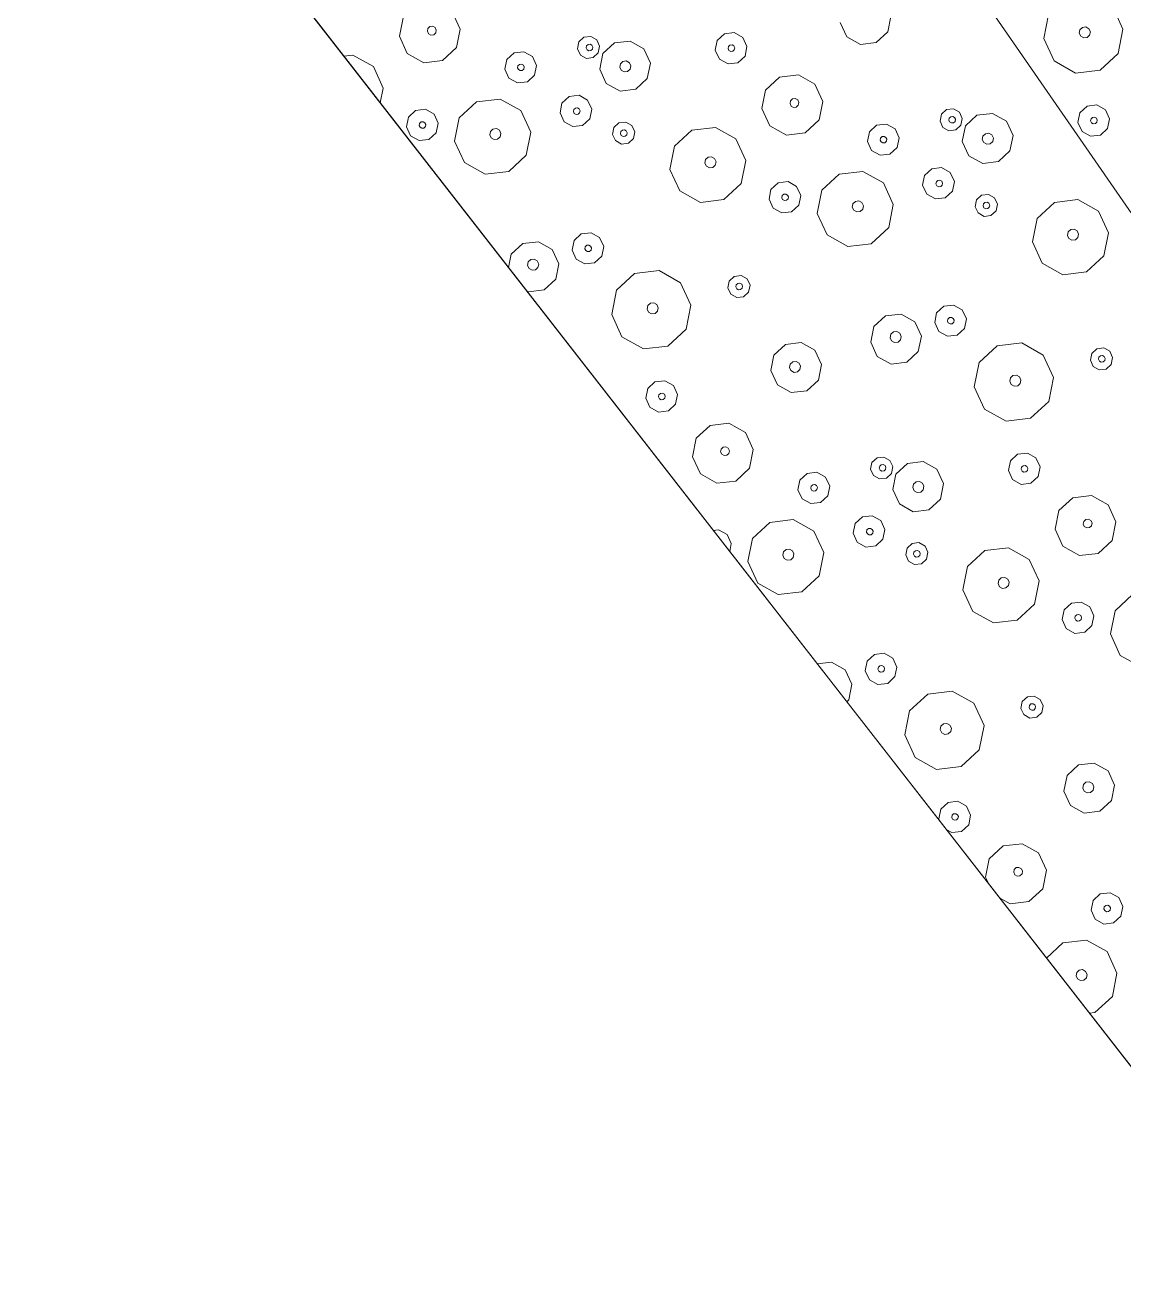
# Model space of a CAD drawing. Header units: metres. Extents: x -2858 to 512, y -1995 to 1252.
# Drawn here: x -569.98 to -564.47, y 406.82 to 413.15 of the extents above; entities that cross this region are included whole.
import ezdxf
from ezdxf.lldxf.tags import DXFTag

# ---------------------------------------------------------------- set-up
doc = ezdxf.new("R2010")
doc.units = ezdxf.units.M
doc.layers.add('Calque commun', color=7, linetype='Continuous')
doc.layers.add('Calque11', color=7, linetype='Continuous')
tags = doc.linetypes.add('HIDDENX2', pattern=[0.75, 0.5, -0.25]).pattern_tags.tags
tags[6:7] = [DXFTag(74, 4), DXFTag(75, 0), DXFTag(340, '0'), DXFTag(46, 1.0), DXFTag(50, 0.0), DXFTag(44, 0.0), DXFTag(45, 0.0)]
tags[4:5] = [DXFTag(74, 4), DXFTag(75, 0), DXFTag(340, '0'), DXFTag(46, 1.0), DXFTag(50, 0.0), DXFTag(44, 0.0), DXFTag(45, 0.0)]

# ---------------------------------------------------------------- blocks, each defined once
blk = doc.blocks.new('geometrebondepartleger')
at = {"layer": 'Calque11', "color": 7, "linetype": 'Continuous', "lineweight": 9}
blk.add_line((150.3457, 147.4392, 79), (130.1803, 35.9078, 79), dxfattribs=at)
blk = doc.blocks.new('pattern')
at = {"layer": 'Calque commun', "color": 54, "linetype": 'Continuous', "lineweight": 9}
for p, q in [((66.736, 63.4283), (66.8382, 63.4886)), ((66.8382, 63.4886), (66.9563, 63.4773)), ((66.9563, 63.4773), (66.9779, 63.4583)), ((66.6888, 63.3194), (66.736, 63.4283)), ((66.841, 63.3211), (66.8559, 63.3299)), ((66.8559, 63.3299), (66.8731, 63.3282)), ((66.8731, 63.3282), (66.8861, 63.3168)), ((66.7146, 63.2036), (66.6888, 63.3194)), ((66.8341, 63.3052), (66.841, 63.3211)), ((66.8378, 63.2883), (66.8341, 63.3052)), ((66.8508, 63.2768), (66.8378, 63.2883)), ((66.868, 63.2752), (66.8508, 63.2768)), ((66.8829, 63.284), (66.868, 63.2752)), ((66.8898, 63.2999), (66.8829, 63.284)), ((66.8861, 63.3168), (66.8898, 63.2999)), ((66.4479, 63.1819), (66.4675, 63.2272)), ((66.4675, 63.2272), (66.5101, 63.2523)), ((66.5101, 63.2523), (66.5593, 63.2477)), ((66.5593, 63.2477), (66.5964, 63.2149)), ((66.5964, 63.2149), (66.6071, 63.1667)), ((66.8035, 63.125), (66.7146, 63.2036)), ((66.4586, 63.1336), (66.4479, 63.1819)), ((66.5101, 63.1767), (66.5142, 63.1862)), ((66.5123, 63.1666), (66.5101, 63.1767)), ((66.5201, 63.1597), (66.5123, 63.1666)), ((66.5142, 63.1862), (66.5231, 63.1915)), ((66.5304, 63.1587), (66.5201, 63.1597)), ((66.5231, 63.1915), (66.5335, 63.1905)), ((66.5394, 63.164), (66.5304, 63.1587)), ((66.5335, 63.1905), (66.5413, 63.1837)), ((66.5435, 63.1735), (66.5394, 63.164)), ((66.5413, 63.1837), (66.5435, 63.1735)), ((66.6071, 63.1667), (66.5875, 63.1213)), ((66.4957, 63.1009), (66.4586, 63.1336)), ((66.5449, 63.0962), (66.4957, 63.1009)), ((66.5875, 63.1213), (66.5449, 63.0962)), ((66.9157, 63.1143), (66.8035, 63.125)), ((66.0413, 62.7906), (66.1094, 62.8308)), ((66.1094, 62.8308), (66.1882, 62.8233)), ((66.1882, 62.8233), (66.2475, 62.771)), ((66.5491, 62.7332), (66.5869, 62.8202)), ((66.5869, 62.8202), (66.6687, 62.8685)), ((66.6687, 62.8685), (66.7632, 62.8595)), ((66.7632, 62.8595), (66.8343, 62.7967)), ((66.0098, 62.7181), (66.0413, 62.7906)), ((66.2475, 62.771), (66.2647, 62.6938)), ((66.8343, 62.7967), (66.8475, 62.7373)), ((66.027, 62.6408), (66.0098, 62.7181)), ((66.1102, 62.7022), (66.1171, 62.7181)), ((66.114, 62.6853), (66.1102, 62.7022)), ((66.1171, 62.7181), (66.132, 62.7269)), ((66.132, 62.7269), (66.1493, 62.7252)), ((66.1493, 62.7252), (66.1622, 62.7138)), ((66.166, 62.6969), (66.1591, 62.681)), ((66.1622, 62.7138), (66.166, 62.6969)), ((66.2647, 62.6938), (66.2332, 62.6212)), ((66.5698, 62.6405), (66.5491, 62.7332)), ((66.6654, 62.7218), (66.6709, 62.7345)), ((66.6684, 62.7083), (66.6654, 62.7218)), ((66.6788, 62.6991), (66.6684, 62.7083)), ((66.6709, 62.7345), (66.6828, 62.7415)), ((66.6926, 62.6978), (66.6788, 62.6991)), ((66.6828, 62.7415), (66.6966, 62.7402)), ((66.7045, 62.7048), (66.6926, 62.6978)), ((66.6966, 62.7402), (66.707, 62.7311)), ((66.71, 62.7175), (66.7045, 62.7048)), ((66.707, 62.7311), (66.71, 62.7175)), ((66.0863, 62.5885), (66.027, 62.6408)), ((66.127, 62.6739), (66.114, 62.6853)), ((66.1442, 62.6722), (66.127, 62.6739)), ((66.1591, 62.681), (66.1442, 62.6722)), ((66.641, 62.5777), (66.5698, 62.6405)), ((66.8319, 62.6508), (66.8172, 62.6169)), ((66.1651, 62.581), (66.0863, 62.5885)), ((66.2332, 62.6212), (66.1651, 62.581)), ((66.7355, 62.5687), (66.641, 62.5777)), ((66.8172, 62.6169), (66.7355, 62.5687)), ((65.5121, 62.4936), (65.5379, 62.3778)), ((65.5379, 62.3778), (65.4907, 62.2689)), ((66.6348, 62.353), (66.6774, 62.3781)), ((66.6774, 62.3781), (66.7266, 62.3734)), ((66.6151, 62.3076), (66.6348, 62.353)), ((66.6773, 62.3025), (66.6815, 62.312)), ((66.6815, 62.312), (66.6904, 62.3173)), ((66.6904, 62.3173), (66.7007, 62.3163)), ((66.7007, 62.3163), (66.7085, 62.3094)), ((66.7266, 62.3734), (66.7637, 62.3407)), ((66.7637, 62.3407), (66.7704, 62.3105)), ((65.4907, 62.2689), (65.3885, 62.2086)), ((65.9703, 62.2264), (65.9841, 62.2581)), ((65.9841, 62.2581), (66.0139, 62.2757)), ((66.0139, 62.2757), (66.0483, 62.2724)), ((66.0483, 62.2724), (66.0743, 62.2495)), ((66.0743, 62.2495), (66.0818, 62.2157)), ((66.6259, 62.2593), (66.6151, 62.3076)), ((66.6629, 62.2266), (66.6259, 62.2593)), ((66.6796, 62.2923), (66.6773, 62.3025)), ((66.6874, 62.2855), (66.6796, 62.2923)), ((66.6977, 62.2845), (66.6874, 62.2855)), ((66.7066, 62.2897), (66.6977, 62.2845)), ((66.7108, 62.2993), (66.7066, 62.2897)), ((66.7085, 62.3094), (66.7108, 62.2993)), ((66.7619, 62.2635), (66.7547, 62.247)), ((65.3885, 62.2086), (65.2704, 62.2198)), ((65.9778, 62.1926), (65.9703, 62.2264)), ((66.0038, 62.1697), (65.9778, 62.1926)), ((66.0081, 62.2235), (66.0122, 62.233)), ((66.0103, 62.2134), (66.0081, 62.2235)), ((66.0181, 62.2065), (66.0103, 62.2134)), ((66.0122, 62.233), (66.0211, 62.2383)), ((66.0284, 62.2055), (66.0181, 62.2065)), ((66.0211, 62.2383), (66.0315, 62.2373)), ((66.0374, 62.2108), (66.0284, 62.2055)), ((66.0315, 62.2373), (66.0393, 62.2304)), ((66.0415, 62.2203), (66.0374, 62.2108)), ((66.0393, 62.2304), (66.0415, 62.2203)), ((66.0818, 62.2157), (66.068, 62.184)), ((66.7122, 62.2219), (66.6629, 62.2266)), ((66.7547, 62.247), (66.7122, 62.2219)), ((65.459, 62.1017), (65.4787, 62.147)), ((65.4787, 62.147), (65.5213, 62.1722)), ((65.5213, 62.1722), (65.5705, 62.1675)), ((65.5705, 62.1675), (65.6075, 62.1348)), ((65.6075, 62.1348), (65.6183, 62.0865)), ((66.0382, 62.1664), (66.0038, 62.1697)), ((66.068, 62.184), (66.0382, 62.1664)), ((66.2558, 62.1038), (66.3622, 62.1666)), ((66.3622, 62.1666), (66.4853, 62.1549)), ((66.4853, 62.1549), (66.5779, 62.0731)), ((65.4698, 62.0534), (65.459, 62.1017)), ((65.5212, 62.0966), (65.5253, 62.1061)), ((65.5235, 62.0864), (65.5212, 62.0966)), ((65.5312, 62.0796), (65.5235, 62.0864)), ((65.5253, 62.1061), (65.5343, 62.1114)), ((65.5416, 62.0786), (65.5312, 62.0796)), ((65.5343, 62.1114), (65.5446, 62.1104)), ((65.5505, 62.0838), (65.5416, 62.0786)), ((65.5446, 62.1104), (65.5524, 62.1035)), ((65.5546, 62.0934), (65.5505, 62.0838)), ((65.5524, 62.1035), (65.5546, 62.0934)), ((65.6183, 62.0865), (65.5986, 62.0411)), ((66.2066, 61.9904), (66.2558, 62.1038)), ((66.5779, 62.0731), (66.6048, 61.9524)), ((65.5068, 62.0207), (65.4698, 62.0534)), ((65.556, 62.016), (65.5068, 62.0207)), ((65.5986, 62.0411), (65.556, 62.016)), ((66.3747, 61.9905), (66.3896, 61.9993)), ((66.3896, 61.9993), (66.4068, 61.9977)), ((66.4068, 61.9977), (66.4198, 61.9862)), ((65.0537, 61.9151), (65.1355, 61.9633)), ((65.1355, 61.9633), (65.23, 61.9543)), ((65.23, 61.9543), (65.3012, 61.8915)), ((66.2335, 61.8697), (66.2066, 61.9904)), ((66.3678, 61.9746), (66.3747, 61.9905)), ((66.3716, 61.9577), (66.3678, 61.9746)), ((66.3845, 61.9463), (66.3716, 61.9577)), ((66.4018, 61.9446), (66.3845, 61.9463)), ((66.4167, 61.9534), (66.4018, 61.9446)), ((66.4236, 61.9693), (66.4167, 61.9534)), ((66.4198, 61.9862), (66.4236, 61.9693)), ((66.6048, 61.9524), (66.5556, 61.839)), ((65.016, 61.828), (65.0537, 61.9151)), ((65.3012, 61.8915), (65.3218, 61.7988)), ((65.5313, 61.8251), (65.6335, 61.8854)), ((65.6335, 61.8854), (65.7516, 61.8742)), ((65.7516, 61.8742), (65.8405, 61.7957)), ((66.3261, 61.7879), (66.2335, 61.8697)), ((65.0366, 61.7353), (65.016, 61.828)), ((65.1322, 61.8166), (65.1377, 61.8293)), ((65.1352, 61.8031), (65.1322, 61.8166)), ((65.1377, 61.8293), (65.1496, 61.8363)), ((65.1496, 61.8363), (65.1634, 61.835)), ((65.1634, 61.835), (65.1738, 61.8259)), ((65.1768, 61.8123), (65.1713, 61.7996)), ((65.1738, 61.8259), (65.1768, 61.8123)), ((65.4841, 61.7163), (65.5313, 61.8251)), ((66.5556, 61.839), (66.4492, 61.7762)), ((65.1456, 61.7939), (65.1352, 61.8031)), ((65.1594, 61.7926), (65.1456, 61.7939)), ((65.1713, 61.7996), (65.1594, 61.7926)), ((65.3218, 61.7988), (65.284, 61.7117)), ((65.8405, 61.7957), (65.8663, 61.6798)), ((66.4492, 61.7762), (66.3261, 61.7879)), ((65.1078, 61.6725), (65.0366, 61.7353)), ((65.284, 61.7117), (65.2023, 61.6635)), ((65.5099, 61.6004), (65.4841, 61.7163)), ((65.6294, 61.702), (65.6362, 61.7179)), ((65.6331, 61.6852), (65.6294, 61.702)), ((65.6461, 61.6737), (65.6331, 61.6852)), ((65.6362, 61.7179), (65.6511, 61.7267)), ((65.6511, 61.7267), (65.6684, 61.7251)), ((65.6782, 61.6809), (65.6633, 61.6721)), ((65.6684, 61.7251), (65.6813, 61.7136)), ((65.6851, 61.6967), (65.6782, 61.6809)), ((65.6813, 61.7136), (65.6851, 61.6967)), ((65.8663, 61.6798), (65.8191, 61.571)), ((65.2023, 61.6635), (65.1078, 61.6725)), ((65.6633, 61.6721), (65.6461, 61.6737)), ((65.5988, 61.5219), (65.5099, 61.6004)), ((65.8191, 61.571), (65.7169, 61.5106)), ((66.3085, 61.5368), (66.3282, 61.5822)), ((66.3282, 61.5822), (66.3707, 61.6073)), ((66.3707, 61.6073), (66.4199, 61.6026)), ((66.4199, 61.6026), (66.457, 61.5699)), ((66.457, 61.5699), (66.4678, 61.5217)), ((65.7169, 61.5106), (65.5988, 61.5219)), ((66.3192, 61.4886), (66.3085, 61.5368)), ((66.3707, 61.5317), (66.3748, 61.5412)), ((66.3729, 61.5216), (66.3707, 61.5317)), ((66.3807, 61.5147), (66.3729, 61.5216)), ((66.3748, 61.5412), (66.3838, 61.5465)), ((66.3911, 61.5137), (66.3807, 61.5147)), ((66.3838, 61.5465), (66.3941, 61.5455)), ((66.4, 61.519), (66.3911, 61.5137)), ((66.3941, 61.5455), (66.4019, 61.5387)), ((66.4041, 61.5285), (66.4, 61.519)), ((66.4019, 61.5387), (66.4041, 61.5285)), ((66.4678, 61.5217), (66.4481, 61.4763)), ((66.5432, 61.4718), (66.6113, 61.5121)), ((66.6113, 61.5121), (66.6258, 61.5107)), ((65.082, 61.4024), (65.1016, 61.4478)), ((65.1016, 61.4478), (65.1442, 61.4729)), ((65.1442, 61.4729), (65.1934, 61.4682)), ((65.1934, 61.4682), (65.2305, 61.4355)), ((65.2305, 61.4355), (65.2412, 61.3872)), ((66.3563, 61.4559), (66.3192, 61.4886)), ((66.4055, 61.4512), (66.3563, 61.4559)), ((66.4481, 61.4763), (66.4055, 61.4512)), ((66.5117, 61.3993), (66.5432, 61.4718)), ((64.4509, 61.3529), (64.4807, 61.3705)), ((64.4807, 61.3705), (64.5151, 61.3672)), ((64.5151, 61.3672), (64.5411, 61.3443)), ((65.0927, 61.3541), (65.082, 61.4024)), ((65.1441, 61.3973), (65.1483, 61.4068)), ((65.1464, 61.3871), (65.1441, 61.3973)), ((65.1542, 61.3803), (65.1464, 61.3871)), ((65.1483, 61.4068), (65.1572, 61.4121)), ((65.1645, 61.3793), (65.1542, 61.3803)), ((65.1572, 61.4121), (65.1676, 61.4111)), ((65.1735, 61.3846), (65.1645, 61.3793)), ((65.1676, 61.4111), (65.1753, 61.4042)), ((65.1776, 61.3941), (65.1735, 61.3846)), ((65.1753, 61.4042), (65.1776, 61.3941)), ((65.2412, 61.3872), (65.2216, 61.3419)), ((66.5289, 61.322), (66.5117, 61.3993)), ((64.4371, 61.3212), (64.4509, 61.3529)), ((64.4446, 61.2874), (64.4371, 61.3212)), ((64.4749, 61.3183), (64.479, 61.3278)), ((64.4771, 61.3082), (64.4749, 61.3183)), ((64.4849, 61.3013), (64.4771, 61.3082)), ((64.479, 61.3278), (64.488, 61.3331)), ((64.4953, 61.3003), (64.4849, 61.3013)), ((64.488, 61.3331), (64.4983, 61.3321)), ((64.5042, 61.3056), (64.4953, 61.3003)), ((64.4983, 61.3321), (64.5061, 61.3253)), ((64.5083, 61.3151), (64.5042, 61.3056)), ((64.5061, 61.3253), (64.5083, 61.3151)), ((64.5486, 61.3105), (64.5348, 61.2788)), ((64.5411, 61.3443), (64.5486, 61.3105)), ((65.1298, 61.3214), (65.0927, 61.3541)), ((65.179, 61.3167), (65.1298, 61.3214)), ((65.2216, 61.3419), (65.179, 61.3167)), ((65.7822, 61.2824), (65.7959, 61.3142)), ((65.7959, 61.3142), (65.8257, 61.3318)), ((65.8257, 61.3318), (65.8602, 61.3285)), ((65.8602, 61.3285), (65.8861, 61.3056)), ((65.8861, 61.3056), (65.8937, 61.2718)), ((66.583, 61.2743), (66.5289, 61.322)), ((64.4706, 61.2645), (64.4446, 61.2874)), ((64.505, 61.2612), (64.4706, 61.2645)), ((64.5348, 61.2788), (64.505, 61.2612)), ((64.7226, 61.1986), (64.829, 61.2614)), ((64.829, 61.2614), (64.9521, 61.2497)), ((64.9521, 61.2497), (65.0447, 61.1679)), ((65.7897, 61.2486), (65.7822, 61.2824)), ((65.8156, 61.2257), (65.7897, 61.2486)), ((65.8216, 61.2797), (65.8257, 61.2892)), ((65.8239, 61.2695), (65.8216, 61.2797)), ((65.8317, 61.2627), (65.8239, 61.2695)), ((65.8257, 61.2892), (65.8347, 61.2945)), ((65.842, 61.2617), (65.8317, 61.2627)), ((65.8347, 61.2945), (65.845, 61.2935)), ((65.8509, 61.267), (65.842, 61.2617)), ((65.845, 61.2935), (65.8528, 61.2866)), ((65.8799, 61.2401), (65.8501, 61.2225)), ((65.8551, 61.2765), (65.8509, 61.267)), ((65.8528, 61.2866), (65.8551, 61.2765)), ((65.8937, 61.2718), (65.8799, 61.2401)), ((64.6734, 61.0852), (64.7226, 61.1986)), ((65.4872, 61.1431), (65.5553, 61.1834)), ((65.5553, 61.1834), (65.6341, 61.1758)), ((65.6341, 61.1758), (65.6934, 61.1235)), ((65.8501, 61.2225), (65.8156, 61.2257)), ((65.0447, 61.1679), (65.0716, 61.0472)), ((65.4557, 61.0706), (65.4872, 61.1431)), ((65.6934, 61.1235), (65.7106, 61.0463)), ((64.7003, 60.9645), (64.6734, 61.0852)), ((64.8346, 61.0694), (64.8415, 61.0853)), ((64.8384, 61.0525), (64.8346, 61.0694)), ((64.8514, 61.0411), (64.8384, 61.0525)), ((64.8415, 61.0853), (64.8564, 61.0941)), ((64.8564, 61.0941), (64.8736, 61.0925)), ((64.8835, 61.0482), (64.8686, 61.0394)), ((64.8736, 61.0925), (64.8866, 61.081)), ((64.8904, 61.0641), (64.8835, 61.0482)), ((64.8866, 61.081), (64.8904, 61.0641)), ((65.0716, 61.0472), (65.0224, 60.9338)), ((65.4729, 60.9933), (65.4557, 61.0706)), ((65.556, 61.0629), (65.5629, 61.0787)), ((65.5597, 61.046), (65.556, 61.0629)), ((65.5629, 61.0787), (65.5778, 61.0875)), ((65.5778, 61.0875), (65.595, 61.0859)), ((65.595, 61.0859), (65.608, 61.0744)), ((65.6117, 61.0576), (65.6048, 61.0417)), ((65.608, 61.0744), (65.6117, 61.0576)), ((65.8353, 61.0321), (65.8549, 61.0775)), ((65.8549, 61.0775), (65.8975, 61.1026)), ((65.8975, 61.1026), (65.9467, 61.0979)), ((65.9467, 61.0979), (65.9838, 61.0652)), ((65.9838, 61.0652), (65.9945, 61.017)), ((64.8686, 61.0394), (64.8514, 61.0411)), ((65.5322, 60.941), (65.4729, 60.9933)), ((65.5727, 61.0345), (65.5597, 61.046)), ((65.5899, 61.0329), (65.5727, 61.0345)), ((65.6048, 61.0417), (65.5899, 61.0329)), ((65.7106, 61.0463), (65.6791, 60.9737)), ((65.846, 60.9839), (65.8353, 61.0321)), ((65.8831, 60.9511), (65.846, 60.9839)), ((65.8962, 61.0299), (65.9003, 61.0395)), ((65.8984, 61.0198), (65.8962, 61.0299)), ((65.9062, 61.0129), (65.8984, 61.0198)), ((65.9003, 61.0395), (65.9092, 61.0447)), ((65.9165, 61.0119), (65.9062, 61.0129)), ((65.9092, 61.0447), (65.9196, 61.0438)), ((65.9255, 61.0172), (65.9165, 61.0119)), ((65.9196, 61.0438), (65.9274, 61.0369)), ((65.9296, 61.0268), (65.9255, 61.0172)), ((65.9274, 61.0369), (65.9296, 61.0268)), ((65.9945, 61.017), (65.9749, 60.9716)), ((66.1453, 60.9267), (66.2475, 60.987)), ((66.2475, 60.987), (66.3656, 60.9758)), ((63.9509, 60.8111), (63.9981, 60.9199)), ((63.9981, 60.9199), (64.1003, 60.9803)), ((64.1003, 60.9803), (64.2184, 60.969)), ((64.2184, 60.969), (64.3074, 60.8905)), ((64.793, 60.8827), (64.7003, 60.9645)), ((65.0224, 60.9338), (64.916, 60.871)), ((65.611, 60.9335), (65.5322, 60.941)), ((65.6791, 60.9737), (65.611, 60.9335)), ((65.9323, 60.9465), (65.8831, 60.9511)), ((65.9749, 60.9716), (65.9323, 60.9465)), ((66.0981, 60.8178), (66.1453, 60.9267)), ((66.3656, 60.9758), (66.4546, 60.8972)), ((64.3074, 60.8905), (64.3332, 60.7746)), ((64.916, 60.871), (64.793, 60.8827)), ((65.5798, 60.8649), (65.5935, 60.8967)), ((65.5873, 60.8311), (65.5798, 60.8649)), ((65.5935, 60.8967), (65.6233, 60.9143)), ((65.6154, 60.8645), (65.6196, 60.8741)), ((65.6177, 60.8544), (65.6154, 60.8645)), ((65.6196, 60.8741), (65.6285, 60.8793)), ((65.6233, 60.9143), (65.6578, 60.911)), ((65.6285, 60.8793), (65.6388, 60.8784)), ((65.6388, 60.8784), (65.6466, 60.8715)), ((65.6489, 60.8613), (65.6447, 60.8518)), ((65.6466, 60.8715), (65.6489, 60.8613)), ((65.6578, 60.911), (65.6837, 60.8881)), ((65.6837, 60.8881), (65.6913, 60.8543)), ((66.4546, 60.8972), (66.4804, 60.7814)), ((63.9767, 60.6952), (63.9509, 60.8111)), ((64.0962, 60.7968), (64.1031, 60.8127)), ((64.0999, 60.78), (64.0962, 60.7968)), ((64.1031, 60.8127), (64.118, 60.8215)), ((64.118, 60.8215), (64.1352, 60.8199)), ((64.1352, 60.8199), (64.1482, 60.8084)), ((64.1482, 60.8084), (64.1519, 60.7915)), ((65.6132, 60.8082), (65.5873, 60.8311)), ((65.6477, 60.8049), (65.6132, 60.8082)), ((65.6255, 60.8475), (65.6177, 60.8544)), ((65.6358, 60.8465), (65.6255, 60.8475)), ((65.6447, 60.8518), (65.6358, 60.8465)), ((65.6775, 60.8225), (65.6477, 60.8049)), ((65.6913, 60.8543), (65.6775, 60.8225)), ((66.1239, 60.702), (66.0981, 60.8178)), ((66.2434, 60.8036), (66.2503, 60.8195)), ((66.2472, 60.7867), (66.2434, 60.8036)), ((66.2503, 60.8195), (66.2652, 60.8283)), ((66.2652, 60.8283), (66.2824, 60.8267)), ((66.2824, 60.8267), (66.2954, 60.8152)), ((66.2991, 60.7983), (66.2923, 60.7824)), ((66.2954, 60.8152), (66.2991, 60.7983)), ((64.1129, 60.7685), (64.0999, 60.78)), ((64.1301, 60.7669), (64.1129, 60.7685)), ((64.1451, 60.7757), (64.1301, 60.7669)), ((64.1519, 60.7915), (64.1451, 60.7757)), ((64.3332, 60.7746), (64.286, 60.6658)), ((65.8769, 60.7257), (65.9194, 60.7508)), ((65.9194, 60.7508), (65.9687, 60.7461)), ((65.9687, 60.7461), (66.0057, 60.7134)), ((66.2601, 60.7753), (66.2472, 60.7867)), ((66.2774, 60.7736), (66.2601, 60.7753)), ((66.2923, 60.7824), (66.2774, 60.7736)), ((66.4804, 60.7814), (66.4332, 60.6726)), ((64.0656, 60.6167), (63.9767, 60.6952)), ((64.7753, 60.6316), (64.795, 60.677)), ((64.795, 60.677), (64.8376, 60.7021)), ((64.8376, 60.7021), (64.8868, 60.6975)), ((64.8868, 60.6975), (64.9238, 60.6647)), ((65.8572, 60.6803), (65.8769, 60.7257)), ((65.8679, 60.632), (65.8572, 60.6803)), ((65.9194, 60.6752), (65.9235, 60.6847)), ((65.9216, 60.665), (65.9194, 60.6752)), ((65.9235, 60.6847), (65.9325, 60.69)), ((65.9325, 60.69), (65.9428, 60.689)), ((65.9428, 60.689), (65.9506, 60.6821)), ((65.9528, 60.672), (65.9487, 60.6625)), ((65.9506, 60.6821), (65.9528, 60.672)), ((66.0057, 60.7134), (66.0165, 60.6651)), ((66.2129, 60.6235), (66.1239, 60.702)), ((66.4332, 60.6726), (66.331, 60.6122)), ((64.1838, 60.6054), (64.0656, 60.6167)), ((64.286, 60.6658), (64.1838, 60.6054)), ((64.7861, 60.5834), (64.7753, 60.6316)), ((64.8375, 60.6265), (64.8416, 60.636)), ((64.8398, 60.6164), (64.8375, 60.6265)), ((64.8475, 60.6095), (64.8398, 60.6164)), ((64.8416, 60.636), (64.8506, 60.6413)), ((64.8579, 60.6085), (64.8475, 60.6095)), ((64.8506, 60.6413), (64.8609, 60.6403)), ((64.8668, 60.6138), (64.8579, 60.6085)), ((64.8609, 60.6403), (64.8687, 60.6335)), ((64.871, 60.6233), (64.8668, 60.6138)), ((64.8687, 60.6335), (64.871, 60.6233)), ((64.9346, 60.6165), (64.9149, 60.5711)), ((64.9238, 60.6647), (64.9346, 60.6165)), ((65.01, 60.5666), (65.0782, 60.6069)), ((65.0782, 60.6069), (65.1569, 60.5994)), ((65.905, 60.5993), (65.8679, 60.632)), ((65.9294, 60.6582), (65.9216, 60.665)), ((65.9398, 60.6572), (65.9294, 60.6582)), ((65.9487, 60.6625), (65.9398, 60.6572)), ((65.9968, 60.6198), (65.9542, 60.5946)), ((66.0165, 60.6651), (65.9968, 60.6198)), ((66.331, 60.6122), (66.2129, 60.6235)), ((63.5488, 60.4972), (63.5684, 60.5426)), ((63.5684, 60.5426), (63.611, 60.5677)), ((63.611, 60.5677), (63.6602, 60.563)), ((63.6602, 60.563), (63.6973, 60.5303)), ((64.8231, 60.5507), (64.7861, 60.5834)), ((64.8723, 60.546), (64.8231, 60.5507)), ((64.9149, 60.5711), (64.8723, 60.546)), ((64.9786, 60.4941), (65.01, 60.5666)), ((65.1569, 60.5994), (65.2162, 60.547)), ((65.2162, 60.547), (65.2334, 60.4698)), ((65.9542, 60.5946), (65.905, 60.5993)), ((66.4015, 60.5053), (66.4212, 60.5507)), ((66.4212, 60.5507), (66.4559, 60.5712)), ((63.5595, 60.4489), (63.5488, 60.4972)), ((63.611, 60.4921), (63.6151, 60.5016)), ((63.6132, 60.4819), (63.611, 60.4921)), ((63.621, 60.4751), (63.6132, 60.4819)), ((63.6151, 60.5016), (63.624, 60.5069)), ((63.624, 60.5069), (63.6344, 60.5059)), ((63.6403, 60.4794), (63.6314, 60.4741)), ((63.6344, 60.5059), (63.6422, 60.499)), ((63.6444, 60.4889), (63.6403, 60.4794)), ((63.6422, 60.499), (63.6444, 60.4889)), ((63.7081, 60.482), (63.6884, 60.4367)), ((63.6973, 60.5303), (63.7081, 60.482)), ((64.9958, 60.4168), (64.9786, 60.4941)), ((65.0716, 60.4767), (65.0784, 60.4926)), ((65.0784, 60.4926), (65.0933, 60.5014)), ((65.0933, 60.5014), (65.1106, 60.4997)), ((65.1106, 60.4997), (65.1235, 60.4883)), ((65.1235, 60.4883), (65.1273, 60.4714)), ((66.4123, 60.4571), (66.4015, 60.5053)), ((63.5966, 60.4162), (63.5595, 60.4489)), ((63.6458, 60.4115), (63.5966, 60.4162)), ((63.6314, 60.4741), (63.621, 60.4751)), ((63.6884, 60.4367), (63.6458, 60.4115)), ((64.2628, 60.409), (64.2926, 60.4266)), ((64.2926, 60.4266), (64.327, 60.4233)), ((64.327, 60.4233), (64.353, 60.4004)), ((65.0551, 60.3645), (64.9958, 60.4168)), ((65.0753, 60.4598), (65.0716, 60.4767)), ((65.0883, 60.4484), (65.0753, 60.4598)), ((65.1055, 60.4467), (65.0883, 60.4484)), ((65.1204, 60.4555), (65.1055, 60.4467)), ((65.1273, 60.4714), (65.1204, 60.4555)), ((65.2334, 60.4698), (65.2019, 60.3972)), ((66.4321, 60.4395), (66.4123, 60.4571)), ((63.1894, 60.2934), (63.2959, 60.3562)), ((63.2959, 60.3562), (63.4189, 60.3445)), ((64.249, 60.3772), (64.2628, 60.409)), ((64.2565, 60.3434), (64.249, 60.3772)), ((64.2884, 60.3745), (64.2926, 60.384)), ((64.2907, 60.3643), (64.2884, 60.3745)), ((64.2985, 60.3575), (64.2907, 60.3643)), ((64.2926, 60.384), (64.3015, 60.3893)), ((64.3088, 60.3565), (64.2985, 60.3575)), ((64.3015, 60.3893), (64.3119, 60.3883)), ((64.3178, 60.3618), (64.3088, 60.3565)), ((64.3119, 60.3883), (64.3196, 60.3814)), ((64.3219, 60.3713), (64.3178, 60.3618)), ((64.3196, 60.3814), (64.3219, 60.3713)), ((64.3605, 60.3666), (64.3467, 60.3349)), ((64.353, 60.4004), (64.3605, 60.3666)), ((65.1338, 60.357), (65.0551, 60.3645)), ((65.2019, 60.3972), (65.1338, 60.357)), ((65.9962, 60.3187), (66.078, 60.367)), ((66.078, 60.367), (66.1725, 60.358)), ((66.1725, 60.358), (66.2437, 60.2951)), ((63.1402, 60.18), (63.1894, 60.2934)), ((63.4189, 60.3445), (63.5116, 60.2627)), ((64.2825, 60.3205), (64.2565, 60.3434)), ((64.3169, 60.3173), (64.2825, 60.3205)), ((64.3467, 60.3349), (64.3169, 60.3173)), ((65.4191, 60.2165), (65.4506, 60.2891)), ((65.4506, 60.2891), (65.5187, 60.3293)), ((65.5187, 60.3293), (65.5975, 60.3218)), ((65.5975, 60.3218), (65.6568, 60.2694)), ((65.9585, 60.2316), (65.9962, 60.3187)), ((66.2437, 60.2951), (66.2643, 60.2025)), ((63.5116, 60.2627), (63.5384, 60.142)), ((63.9226, 60.1654), (63.954, 60.2379)), ((63.954, 60.2379), (64.0222, 60.2782)), ((64.0222, 60.2782), (64.1009, 60.2707)), ((64.1009, 60.2707), (64.1602, 60.2183)), ((65.5265, 60.2165), (65.5414, 60.2253)), ((65.5414, 60.2253), (65.5586, 60.2237)), ((65.6568, 60.2694), (65.674, 60.1922)), ((65.9791, 60.1389), (65.9585, 60.2316)), ((66.0747, 60.2202), (66.0802, 60.2329)), ((66.0802, 60.2329), (66.0921, 60.24)), ((66.0921, 60.24), (66.1059, 60.2387)), ((66.1059, 60.2387), (66.1163, 60.2295)), ((66.1163, 60.2295), (66.1193, 60.216)), ((63.3015, 60.1642), (63.3083, 60.1801)), ((63.3052, 60.1473), (63.3015, 60.1642)), ((63.3083, 60.1801), (63.3232, 60.1889)), ((63.3232, 60.1889), (63.3405, 60.1873)), ((63.3405, 60.1873), (63.3534, 60.1758)), ((63.3534, 60.1758), (63.3572, 60.1589)), ((63.9398, 60.0881), (63.9226, 60.1654)), ((64.0228, 60.1577), (64.0297, 60.1736)), ((64.0297, 60.1736), (64.0446, 60.1824)), ((64.0446, 60.1824), (64.0618, 60.1807)), ((64.0618, 60.1807), (64.0748, 60.1693)), ((64.0748, 60.1693), (64.0785, 60.1524)), ((64.1602, 60.2183), (64.1774, 60.1411)), ((64.3021, 60.1269), (64.3218, 60.1723)), ((64.3218, 60.1723), (64.3643, 60.1974)), ((64.3643, 60.1974), (64.4136, 60.1927)), ((64.4136, 60.1927), (64.4506, 60.16)), ((65.4363, 60.1393), (65.4191, 60.2165)), ((65.5196, 60.2006), (65.5265, 60.2165)), ((65.5233, 60.1838), (65.5196, 60.2006)), ((65.5363, 60.1723), (65.5233, 60.1838)), ((65.5535, 60.1707), (65.5363, 60.1723)), ((65.5684, 60.1795), (65.5535, 60.1707)), ((65.5586, 60.2237), (65.5715, 60.2122)), ((65.5753, 60.1953), (65.5684, 60.1795)), ((65.5715, 60.2122), (65.5753, 60.1953)), ((65.674, 60.1922), (65.6425, 60.1196)), ((66.0777, 60.2067), (66.0747, 60.2202)), ((66.0881, 60.1976), (66.0777, 60.2067)), ((66.1019, 60.1962), (66.0881, 60.1976)), ((66.1138, 60.2033), (66.1019, 60.1962)), ((66.1193, 60.216), (66.1138, 60.2033)), ((66.2643, 60.2025), (66.2265, 60.1154)), ((63.3182, 60.1359), (63.3052, 60.1473)), ((63.3354, 60.1343), (63.3182, 60.1359)), ((63.3503, 60.143), (63.3354, 60.1343)), ((63.3572, 60.1589), (63.3503, 60.143)), ((63.5384, 60.142), (63.4893, 60.0286)), ((64.0266, 60.1408), (64.0228, 60.1577)), ((64.0395, 60.1293), (64.0266, 60.1408)), ((64.0568, 60.1277), (64.0395, 60.1293)), ((64.0717, 60.1365), (64.0568, 60.1277)), ((64.0785, 60.1524), (64.0717, 60.1365)), ((64.1774, 60.1411), (64.1459, 60.0685)), ((64.3128, 60.0787), (64.3021, 60.1269)), ((64.363, 60.1247), (64.3671, 60.1343)), ((64.3652, 60.1146), (64.363, 60.1247)), ((64.373, 60.1077), (64.3652, 60.1146)), ((64.3671, 60.1343), (64.3761, 60.1395)), ((64.3834, 60.1068), (64.373, 60.1077)), ((64.3761, 60.1395), (64.3864, 60.1386)), ((64.3923, 60.112), (64.3834, 60.1068)), ((64.3864, 60.1386), (64.3942, 60.1317)), ((64.3964, 60.1216), (64.3923, 60.112)), ((64.3942, 60.1317), (64.3964, 60.1216)), ((64.4614, 60.1118), (64.4417, 60.0664)), ((64.4506, 60.16), (64.4614, 60.1118)), ((65.4956, 60.0869), (65.4363, 60.1393)), ((65.6425, 60.1196), (65.5744, 60.0794)), ((66.0503, 60.0761), (65.9791, 60.1389)), ((66.2265, 60.1154), (66.1448, 60.0671)), ((63.9991, 60.0358), (63.9398, 60.0881)), ((64.0778, 60.0283), (63.9991, 60.0358)), ((64.1459, 60.0685), (64.0778, 60.0283)), ((64.3499, 60.046), (64.3128, 60.0787)), ((64.3991, 60.0413), (64.3499, 60.046)), ((64.4417, 60.0664), (64.3991, 60.0413)), ((64.6122, 60.0215), (64.7143, 60.0818)), ((64.7143, 60.0818), (64.8325, 60.0706)), ((64.8325, 60.0706), (64.9214, 59.992)), ((65.5744, 60.0794), (65.4956, 60.0869)), ((66.1448, 60.0671), (66.0503, 60.0761)), ((63.4893, 60.0286), (63.3828, 59.9658)), ((64.0466, 59.9597), (64.0604, 59.9915)), ((64.0604, 59.9915), (64.0902, 60.0091)), ((64.0864, 59.9689), (64.0953, 59.9741)), ((64.0902, 60.0091), (64.1246, 60.0058)), ((64.0953, 59.9741), (64.1057, 59.9732)), ((64.1057, 59.9732), (64.1134, 59.9663)), ((64.1246, 60.0058), (64.1506, 59.9829)), ((64.1506, 59.9829), (64.1581, 59.9491)), ((64.5649, 59.9126), (64.6122, 60.0215)), ((64.9214, 59.992), (64.9472, 59.8762)), ((64.0541, 59.9259), (64.0466, 59.9597)), ((64.0801, 59.903), (64.0541, 59.9259)), ((64.0822, 59.9593), (64.0864, 59.9689)), ((64.0845, 59.9492), (64.0822, 59.9593)), ((64.0923, 59.9423), (64.0845, 59.9492)), ((64.1026, 59.9413), (64.0923, 59.9423)), ((64.1116, 59.9466), (64.1026, 59.9413)), ((64.1157, 59.9562), (64.1116, 59.9466)), ((64.1134, 59.9663), (64.1157, 59.9562)), ((64.1443, 59.9173), (64.1145, 59.8997)), ((64.1581, 59.9491), (64.1443, 59.9173)), ((64.5907, 59.7968), (64.5649, 59.9126)), ((64.7102, 59.8984), (64.7171, 59.9143)), ((64.7171, 59.9143), (64.732, 59.9231)), ((64.732, 59.9231), (64.7492, 59.9215)), ((64.7492, 59.9215), (64.7622, 59.91)), ((64.7622, 59.91), (64.766, 59.8931)), ((64.1145, 59.8997), (64.0801, 59.903)), ((64.3437, 59.8205), (64.3863, 59.8456)), ((64.3863, 59.8456), (64.4355, 59.8409)), ((64.714, 59.8815), (64.7102, 59.8984)), ((64.727, 59.8701), (64.714, 59.8815)), ((64.7442, 59.8684), (64.727, 59.8701)), ((64.7591, 59.8772), (64.7442, 59.8684)), ((64.766, 59.8931), (64.7591, 59.8772)), ((64.9472, 59.8762), (64.9, 59.7674)), ((66.0245, 59.806), (66.0441, 59.8514)), ((66.0441, 59.8514), (66.0867, 59.8765)), ((66.0867, 59.8765), (66.1359, 59.8718)), ((66.1359, 59.8718), (66.173, 59.8391)), ((64.324, 59.7751), (64.3437, 59.8205)), ((64.3903, 59.7795), (64.3993, 59.7848)), ((64.3993, 59.7848), (64.4096, 59.7838)), ((64.4096, 59.7838), (64.4174, 59.7769)), ((64.4355, 59.8409), (64.4725, 59.8082)), ((64.4725, 59.8082), (64.4833, 59.7599)), ((64.6797, 59.7183), (64.5907, 59.7968)), ((66.0352, 59.7578), (66.0245, 59.806)), ((66.0866, 59.8009), (66.0908, 59.8104)), ((66.0889, 59.7908), (66.0866, 59.8009)), ((66.0967, 59.7839), (66.0889, 59.7908)), ((66.0908, 59.8104), (66.0997, 59.8157)), ((66.107, 59.7829), (66.0967, 59.7839)), ((66.0997, 59.8157), (66.1101, 59.8147)), ((66.116, 59.7882), (66.107, 59.7829)), ((66.1101, 59.8147), (66.1178, 59.8079)), ((66.1201, 59.7977), (66.116, 59.7882)), ((66.1178, 59.8079), (66.1201, 59.7977)), ((66.1837, 59.7909), (66.1641, 59.7455)), ((66.173, 59.8391), (66.1837, 59.7909)), ((64.3348, 59.7268), (64.324, 59.7751)), ((64.3718, 59.6941), (64.3348, 59.7268)), ((64.3862, 59.77), (64.3903, 59.7795)), ((64.3885, 59.7598), (64.3862, 59.77)), ((64.3963, 59.753), (64.3885, 59.7598)), ((64.4066, 59.752), (64.3963, 59.753)), ((64.4155, 59.7573), (64.4066, 59.752)), ((64.4197, 59.7668), (64.4155, 59.7573)), ((64.4174, 59.7769), (64.4197, 59.7668)), ((64.4833, 59.7599), (64.4636, 59.7146)), ((64.7978, 59.707), (64.6797, 59.7183)), ((64.9, 59.7674), (64.7978, 59.707)), ((65.3796, 59.7248), (65.3934, 59.7566)), ((65.3871, 59.691), (65.3796, 59.7248)), ((65.3934, 59.7566), (65.4232, 59.7741)), ((65.4174, 59.722), (65.4215, 59.7315)), ((65.4196, 59.7118), (65.4174, 59.722)), ((65.4215, 59.7315), (65.4305, 59.7368)), ((65.4232, 59.7741), (65.4576, 59.7709)), ((65.4305, 59.7368), (65.4408, 59.7358)), ((65.4408, 59.7358), (65.4486, 59.7289)), ((65.4508, 59.7188), (65.4467, 59.7092)), ((65.4486, 59.7289), (65.4508, 59.7188)), ((65.4576, 59.7709), (65.4836, 59.748)), ((65.4836, 59.748), (65.4911, 59.7142)), ((66.0723, 59.725), (66.0352, 59.7578)), ((66.1215, 59.7204), (66.0723, 59.725)), ((66.1641, 59.7455), (66.1215, 59.7204)), ((64.4211, 59.6894), (64.3718, 59.6941)), ((64.4636, 59.7146), (64.4211, 59.6894)), ((64.888, 59.6455), (64.9306, 59.6706)), ((64.9306, 59.6706), (64.9798, 59.6659)), ((64.9798, 59.6659), (65.0169, 59.6332)), ((65.4131, 59.6681), (65.3871, 59.691)), ((65.4475, 59.6648), (65.4131, 59.6681)), ((65.4274, 59.7049), (65.4196, 59.7118)), ((65.4378, 59.704), (65.4274, 59.7049)), ((65.4467, 59.7092), (65.4378, 59.704)), ((65.4773, 59.6824), (65.4475, 59.6648)), ((65.4911, 59.7142), (65.4773, 59.6824)), ((65.6651, 59.6022), (65.7715, 59.6651)), ((65.7715, 59.6651), (65.8946, 59.6533)), ((64.8683, 59.6001), (64.888, 59.6455)), ((64.8791, 59.5519), (64.8683, 59.6001)), ((64.9305, 59.595), (64.9347, 59.6045)), ((64.9328, 59.5849), (64.9305, 59.595)), ((64.9347, 59.6045), (64.9436, 59.6098)), ((64.9436, 59.6098), (64.9539, 59.6088)), ((64.9539, 59.6088), (64.9617, 59.602)), ((64.964, 59.5918), (64.9598, 59.5823)), ((64.9617, 59.602), (64.964, 59.5918)), ((65.0169, 59.6332), (65.0276, 59.585)), ((65.6159, 59.4888), (65.6651, 59.6022)), ((65.8946, 59.6533), (65.9872, 59.5715)), ((64.9161, 59.5191), (64.8791, 59.5519)), ((64.9406, 59.578), (64.9328, 59.5849)), ((64.9509, 59.577), (64.9406, 59.578)), ((64.9598, 59.5823), (64.9509, 59.577)), ((65.0079, 59.5396), (64.9654, 59.5145)), ((65.0276, 59.585), (65.0079, 59.5396)), ((65.9872, 59.5715), (66.0141, 59.4509)), ((64.9654, 59.5145), (64.9161, 59.5191)), ((65.6428, 59.3682), (65.6159, 59.4888)), ((65.7771, 59.4731), (65.784, 59.489)), ((65.7809, 59.4562), (65.7771, 59.4731)), ((65.784, 59.489), (65.7989, 59.4977)), ((65.7989, 59.4977), (65.8161, 59.4961)), ((65.8161, 59.4961), (65.8291, 59.4847)), ((65.8329, 59.4678), (65.826, 59.4519)), ((65.8291, 59.4847), (65.8329, 59.4678)), ((63.9174, 59.3839), (63.9856, 59.4241)), ((63.9856, 59.4241), (64.0643, 59.4166)), ((64.0643, 59.4166), (64.1236, 59.3642)), ((64.4253, 59.3264), (64.4631, 59.4135)), ((64.4631, 59.4135), (64.5448, 59.4618)), ((64.5448, 59.4618), (64.6393, 59.4528)), ((64.6393, 59.4528), (64.7105, 59.3899)), ((65.7939, 59.4447), (65.7809, 59.4562)), ((65.8111, 59.4431), (65.7939, 59.4447)), ((65.826, 59.4519), (65.8111, 59.4431)), ((66.0141, 59.4509), (65.9649, 59.3375)), ((64.1236, 59.3642), (64.1408, 59.287)), ((64.7105, 59.3899), (64.7311, 59.2973)), ((64.9406, 59.3236), (65.0428, 59.3839)), ((65.0428, 59.3839), (65.1609, 59.3726)), ((65.1609, 59.3726), (65.2499, 59.2941)), ((65.7355, 59.2863), (65.6428, 59.3682)), ((64.1408, 59.287), (64.1093, 59.2144)), ((64.4459, 59.2337), (64.4253, 59.3264)), ((64.5415, 59.315), (64.547, 59.3277)), ((64.5445, 59.3015), (64.5415, 59.315)), ((64.5549, 59.2924), (64.5445, 59.3015)), ((64.547, 59.3277), (64.559, 59.3348)), ((64.5687, 59.291), (64.5549, 59.2924)), ((64.559, 59.3348), (64.5727, 59.3335)), ((64.5806, 59.2981), (64.5687, 59.291)), ((64.5727, 59.3335), (64.5831, 59.3243)), ((64.5861, 59.3108), (64.5806, 59.2981)), ((64.5831, 59.3243), (64.5861, 59.3108)), ((64.7311, 59.2973), (64.6934, 59.2102)), ((64.8934, 59.2147), (64.9406, 59.3236)), ((65.2499, 59.2941), (65.2757, 59.1783)), ((65.8585, 59.2746), (65.7355, 59.2863)), ((65.9649, 59.3375), (65.8585, 59.2746)), ((64.5171, 59.1709), (64.4459, 59.2337)), ((64.9192, 59.0989), (64.8934, 59.2147)), ((65.0387, 59.2005), (65.0456, 59.2164)), ((65.0456, 59.2164), (65.0605, 59.2252)), ((65.0605, 59.2252), (65.0777, 59.2235)), ((65.0777, 59.2235), (65.0907, 59.2121)), ((65.0907, 59.2121), (65.0944, 59.1952)), ((64.6116, 59.1619), (64.5171, 59.1709)), ((64.6934, 59.2102), (64.6116, 59.1619)), ((65.0424, 59.1836), (65.0387, 59.2005)), ((65.0554, 59.1721), (65.0424, 59.1836)), ((65.0726, 59.1705), (65.0554, 59.1721)), ((65.0875, 59.1793), (65.0726, 59.1705)), ((65.0944, 59.1952), (65.0875, 59.1793)), ((65.2757, 59.1783), (65.2285, 59.0694)), ((65.0081, 59.0203), (64.9192, 59.0989)), ((65.7375, 59.0807), (65.7801, 59.1058)), ((65.7801, 59.1058), (65.8293, 59.1011)), ((65.8293, 59.1011), (65.8663, 59.0684)), ((65.2285, 59.0694), (65.1263, 59.0091)), ((65.7178, 59.0353), (65.7375, 59.0807)), ((65.7286, 58.987), (65.7178, 59.0353)), ((65.78, 59.0302), (65.7841, 59.0397)), ((65.7823, 59.02), (65.78, 59.0302)), ((65.7841, 59.0397), (65.7931, 59.045)), ((65.7931, 59.045), (65.8034, 59.044)), ((65.8034, 59.044), (65.8112, 59.0371)), ((65.8135, 59.027), (65.8093, 59.0175)), ((65.8112, 59.0371), (65.8135, 59.027)), ((65.8663, 59.0684), (65.8771, 59.0201)), ((64.5109, 58.9462), (64.5535, 58.9713)), ((64.5535, 58.9713), (64.6027, 58.9666)), ((64.6027, 58.9666), (64.6398, 58.9339)), ((65.1263, 59.0091), (65.0081, 59.0203)), ((65.7656, 58.9543), (65.7286, 58.987)), ((65.79, 59.0132), (65.7823, 59.02)), ((65.8004, 59.0122), (65.79, 59.0132)), ((65.8093, 59.0175), (65.8004, 59.0122)), ((65.8574, 58.9747), (65.8148, 58.9496)), ((65.8771, 59.0201), (65.8574, 58.9747)), ((65.9211, 58.8977), (65.9525, 58.9703)), ((65.9525, 58.9703), (66.0207, 59.0105)), ((66.0207, 59.0105), (66.0994, 59.003)), ((66.0994, 59.003), (66.1587, 58.9506)), ((64.4913, 58.9008), (64.5109, 58.9462)), ((64.502, 58.8526), (64.4913, 58.9008)), ((64.5535, 58.8957), (64.5576, 58.9052)), ((64.5557, 58.8856), (64.5535, 58.8957)), ((64.5576, 58.9052), (64.5665, 58.9105)), ((64.5665, 58.9105), (64.5769, 58.9095)), ((64.5769, 58.9095), (64.5847, 58.9027)), ((64.5847, 58.9027), (64.5869, 58.8925)), ((64.6398, 58.9339), (64.6506, 58.8857)), ((65.8148, 58.9496), (65.7656, 58.9543)), ((65.9383, 58.8205), (65.9211, 58.8977)), ((66.0141, 58.8803), (66.0209, 58.8962)), ((66.0209, 58.8962), (66.0358, 58.905)), ((66.0358, 58.905), (66.0531, 58.9034)), ((66.0531, 58.9034), (66.066, 58.8919)), ((66.1587, 58.9506), (66.161, 58.9403)), ((64.5391, 58.8199), (64.502, 58.8526)), ((64.5635, 58.8787), (64.5557, 58.8856)), ((64.5739, 58.8777), (64.5635, 58.8787)), ((64.5828, 58.883), (64.5739, 58.8777)), ((64.5869, 58.8925), (64.5828, 58.883)), ((64.6309, 58.8403), (64.5883, 58.8152)), ((64.6506, 58.8857), (64.6309, 58.8403)), ((66.0178, 58.8634), (66.0141, 58.8803)), ((66.0308, 58.852), (66.0178, 58.8634)), ((66.048, 58.8504), (66.0308, 58.852)), ((66.0629, 58.8591), (66.048, 58.8504)), ((66.0698, 58.875), (66.0629, 58.8591)), ((66.066, 58.8919), (66.0698, 58.875)), ((64.5883, 58.8152), (64.5391, 58.8199)), ((65.1915, 58.7809), (65.2053, 58.8126)), ((65.199, 58.7471), (65.1915, 58.7809)), ((65.2053, 58.8126), (65.2351, 58.8302)), ((65.2309, 58.7781), (65.2351, 58.7877)), ((65.2332, 58.768), (65.2309, 58.7781)), ((65.2351, 58.8302), (65.2695, 58.8269)), ((65.2351, 58.7877), (65.244, 58.7929)), ((65.244, 58.7929), (65.2543, 58.7919)), ((65.2543, 58.7919), (65.2621, 58.7851)), ((65.2644, 58.7749), (65.2603, 58.7654)), ((65.2621, 58.7851), (65.2644, 58.7749)), ((65.2695, 58.8269), (65.2955, 58.804)), ((65.303, 58.7703), (65.2892, 58.7385)), ((65.2955, 58.804), (65.303, 58.7703)), ((65.9976, 58.7681), (65.9383, 58.8205)), ((66.1348, 58.7951), (66.0763, 58.7606)), ((65.225, 58.7242), (65.199, 58.7471)), ((65.2594, 58.7209), (65.225, 58.7242)), ((65.241, 58.7611), (65.2332, 58.768)), ((65.2513, 58.7601), (65.241, 58.7611)), ((65.2603, 58.7654), (65.2513, 58.7601)), ((65.2892, 58.7385), (65.2594, 58.7209)), ((66.0763, 58.7606), (65.9976, 58.7681)), ((64.8965, 58.6416), (64.9647, 58.6818)), ((64.9647, 58.6818), (65.0434, 58.6743)), ((65.0434, 58.6743), (65.1027, 58.6219)), ((64.8651, 58.569), (64.8965, 58.6416)), ((64.9722, 58.5772), (64.9871, 58.586)), ((64.9871, 58.586), (65.0043, 58.5844)), ((65.0043, 58.5844), (65.0173, 58.5729)), ((65.1027, 58.6219), (65.1199, 58.5447)), ((65.2643, 58.5759), (65.3068, 58.6011)), ((65.3068, 58.6011), (65.3561, 58.5964)), ((65.3561, 58.5964), (65.3931, 58.5637)), ((64.8823, 58.4918), (64.8651, 58.569)), ((64.9653, 58.5613), (64.9722, 58.5772)), ((64.9691, 58.5444), (64.9653, 58.5613)), ((64.982, 58.533), (64.9691, 58.5444)), ((64.9993, 58.5313), (64.982, 58.533)), ((65.0142, 58.5401), (64.9993, 58.5313)), ((65.021, 58.556), (65.0142, 58.5401)), ((65.0173, 58.5729), (65.021, 58.556)), ((65.1199, 58.5447), (65.0884, 58.4721)), ((65.2446, 58.5306), (65.2643, 58.5759)), ((65.2553, 58.4823), (65.2446, 58.5306)), ((65.3055, 58.5284), (65.3096, 58.5379)), ((65.3078, 58.5182), (65.3055, 58.5284)), ((65.3155, 58.5114), (65.3078, 58.5182)), ((65.3096, 58.5379), (65.3186, 58.5432)), ((65.3186, 58.5432), (65.3289, 58.5422)), ((65.3289, 58.5422), (65.3367, 58.5353)), ((65.3389, 58.5252), (65.3348, 58.5157)), ((65.3367, 58.5353), (65.3389, 58.5252)), ((65.3931, 58.5637), (65.4039, 58.5154)), ((64.9416, 58.4394), (64.8823, 58.4918)), ((65.0884, 58.4721), (65.0203, 58.4319)), ((65.2924, 58.4496), (65.2553, 58.4823)), ((65.3259, 58.5104), (65.3155, 58.5114)), ((65.3348, 58.5157), (65.3259, 58.5104)), ((65.3842, 58.47), (65.3416, 58.4449)), ((65.4039, 58.5154), (65.3842, 58.47)), ((65.5546, 58.4252), (65.6568, 58.4855)), ((65.6568, 58.4855), (65.775, 58.4742)), ((65.775, 58.4742), (65.8639, 58.3957)), ((65.0203, 58.4319), (64.9416, 58.4394)), ((64.9891, 58.3634), (65.0029, 58.3951)), ((65.0029, 58.3951), (65.0327, 58.4127)), ((65.0327, 58.4127), (65.0671, 58.4094)), ((65.0671, 58.4094), (65.0931, 58.3865)), ((65.3416, 58.4449), (65.2924, 58.4496)), ((65.5074, 58.3163), (65.5546, 58.4252)), ((65.8639, 58.3957), (65.8897, 58.2799)), ((64.9966, 58.3296), (64.9891, 58.3634)), ((65.0226, 58.3067), (64.9966, 58.3296)), ((65.0247, 58.363), (65.0289, 58.3725)), ((65.027, 58.3528), (65.0247, 58.363)), ((65.0348, 58.346), (65.027, 58.3528)), ((65.0289, 58.3725), (65.0378, 58.3778)), ((65.0451, 58.345), (65.0348, 58.346)), ((65.0378, 58.3778), (65.0482, 58.3768)), ((65.0541, 58.3503), (65.0451, 58.345)), ((65.0482, 58.3768), (65.0559, 58.3699)), ((65.0582, 58.3598), (65.0541, 58.3503)), ((65.0559, 58.3699), (65.0582, 58.3598)), ((65.1006, 58.3527), (65.0868, 58.321)), ((65.0931, 58.3865), (65.1006, 58.3527)), ((65.6596, 58.3179), (65.6745, 58.3267)), ((65.6745, 58.3267), (65.6917, 58.3251)), ((65.057, 58.3034), (65.0226, 58.3067)), ((65.0868, 58.321), (65.057, 58.3034)), ((65.5332, 58.2005), (65.5074, 58.3163)), ((65.6527, 58.3021), (65.6596, 58.3179)), ((65.6565, 58.2852), (65.6527, 58.3021)), ((65.6695, 58.2737), (65.6565, 58.2852)), ((65.6867, 58.2721), (65.6695, 58.2737)), ((65.7016, 58.2809), (65.6867, 58.2721)), ((65.6917, 58.3251), (65.7047, 58.3137)), ((65.7085, 58.2968), (65.7016, 58.2809)), ((65.7047, 58.3137), (65.7085, 58.2968)), ((65.8897, 58.2799), (65.8425, 58.171)), ((65.2665, 58.1787), (65.2862, 58.2241)), ((65.2862, 58.2241), (65.3288, 58.2492)), ((65.3288, 58.2492), (65.378, 58.2445)), ((65.378, 58.2445), (65.415, 58.2118)), ((65.415, 58.2118), (65.4258, 58.1636)), ((65.6222, 58.1219), (65.5332, 58.2005)), ((65.2773, 58.1305), (65.2665, 58.1787)), ((65.3287, 58.1736), (65.3328, 58.1831)), ((65.331, 58.1635), (65.3287, 58.1736)), ((65.3388, 58.1566), (65.331, 58.1635)), ((65.3328, 58.1831), (65.3418, 58.1884)), ((65.3491, 58.1556), (65.3388, 58.1566)), ((65.3418, 58.1884), (65.3521, 58.1874)), ((65.358, 58.1609), (65.3491, 58.1556)), ((65.3521, 58.1874), (65.3599, 58.1806)), ((65.3622, 58.1704), (65.358, 58.1609)), ((65.3599, 58.1806), (65.3622, 58.1704)), ((65.4258, 58.1636), (65.4061, 58.1182)), ((65.8425, 58.171), (65.7403, 58.1107)), ((65.3143, 58.0978), (65.2773, 58.1305)), ((65.3636, 58.0931), (65.3143, 58.0978)), ((65.4061, 58.1182), (65.3636, 58.0931)), ((65.7403, 58.1107), (65.6222, 58.1219)), ((65.8305, 58.0491), (65.8731, 58.0743)), ((65.8731, 58.0743), (65.9223, 58.0696)), ((65.8108, 58.0038), (65.8305, 58.0491)), ((65.8772, 58.0082), (65.8861, 58.0135)), ((65.8861, 58.0135), (65.8964, 58.0125)), ((65.8964, 58.0125), (65.9042, 58.0056)), ((65.9223, 58.0696), (65.9594, 58.0369)), ((65.9594, 58.0369), (65.9701, 57.9886)), ((65.8216, 57.9555), (65.8108, 58.0038)), ((65.8587, 57.9228), (65.8216, 57.9555)), ((65.873, 57.9986), (65.8772, 58.0082)), ((65.8753, 57.9885), (65.873, 57.9986)), ((65.8831, 57.9816), (65.8753, 57.9885)), ((65.8934, 57.9807), (65.8831, 57.9816)), ((65.9023, 57.9859), (65.8934, 57.9807)), ((65.9065, 57.9955), (65.9023, 57.9859)), ((65.9042, 58.0056), (65.9065, 57.9955)), ((65.9701, 57.9886), (65.9504, 57.9432)), ((65.9079, 57.9181), (65.8587, 57.9228)), ((65.9504, 57.9432), (65.9079, 57.9181)), ((65.4056, 57.8171), (65.4873, 57.8654)), ((65.4873, 57.8654), (65.5818, 57.8564)), ((65.5818, 57.8564), (65.653, 57.7936)), ((65.3678, 57.73), (65.4056, 57.8171)), ((65.653, 57.7936), (65.6736, 57.7009)), ((65.8831, 57.7272), (65.9487, 57.7659)), ((65.484, 57.7187), (65.4895, 57.7314)), ((65.487, 57.7052), (65.484, 57.7187)), ((65.4974, 57.696), (65.487, 57.7052)), ((65.4895, 57.7314), (65.5015, 57.7384)), ((65.5112, 57.6947), (65.4974, 57.696)), ((65.5015, 57.7384), (65.5152, 57.7371)), ((65.5231, 57.7017), (65.5112, 57.6947)), ((65.5152, 57.7371), (65.5256, 57.7279)), ((65.5286, 57.7144), (65.5231, 57.7017)), ((65.5256, 57.7279), (65.5286, 57.7144)), ((65.6736, 57.7009), (65.6358, 57.6138)), ((65.8359, 57.6183), (65.8831, 57.7272)), ((65.6358, 57.6138), (65.5541, 57.5656)), ((65.8617, 57.5025), (65.8359, 57.6183)), ((65.8956, 57.4725), (65.8617, 57.5025))]:
    blk.add_line(p, q, dxfattribs=at)
at = {"layer": 'Calque commun', "color": 7, "linetype": 'Continuous', "lineweight": 9}
mesh = blk.add_polyface(dxfattribs=at)
corners = [(70.8497, 113.5412), (53.8349, 19.1692), (74.7282, 106.3237), (76.0435, 113.5984), (74.769, 106.1763), (58.8077, 18.2701), (114.1703, 105.207), (114.1703, 98.5387)]
mesh.append_faces([[corners[k] for k in face] for face in [(3, 4, 6)]], dxfattribs={"vtx0": -1, "vtx1": -1, "color": 7})
mesh.append_faces([[corners[k] for k in face] for face in [(3, 2, 4)]], dxfattribs={"vtx0": -1, "vtx2": -1, "color": 7})
mesh.append_faces([[corners[k] for k in face] for face in [(5, 2, 1)]], dxfattribs={"vtx1": -1, "color": 7})
mesh.append_faces([[corners[k] for k in face] for face in [(0, 1, 2), (3, 0, 2)]], dxfattribs={"vtx1": -1, "vtx2": -1, "color": 7})
mesh.append_faces([[corners[k] for k in face] for face in [(4, 7, 6)]], dxfattribs={"vtx2": -1, "color": 7})

msp = doc.modelspace()

# ---------------------------------------------------------------- linework, layer by layer
at = {"layer": 'Calque commun', "color": 3, "linetype": 'HIDDENX2', "lineweight": 18, "extrusion": (0, 0, -1)}
msp.add_arc((494.5277, 544.1418), 162.6468, 258.823451, 321.396966, dxfattribs=at)
msp.add_arc((494.5277, 544.1418), 162.6468, 258.823451, 321.396966, dxfattribs=at)
msp.add_arc((494.5277, 544.1418), 162.6468, 258.823451, 321.396966, dxfattribs=at)

# ---------------------------------------------------------------- block references
at = {"layer": 'Calque commun', "color": 0, "linetype": 'ByBlock', "lineweight": -2, "rotation": 228.1617603435354}
for name, p in [('geometrebondepartleger', (-528.8356, 560.3039)), ('pattern', (-567.2453, 500.4263))]:
    msp.add_blockref(name, p, dxfattribs=at)

doc.saveas('drawing.dxf')
